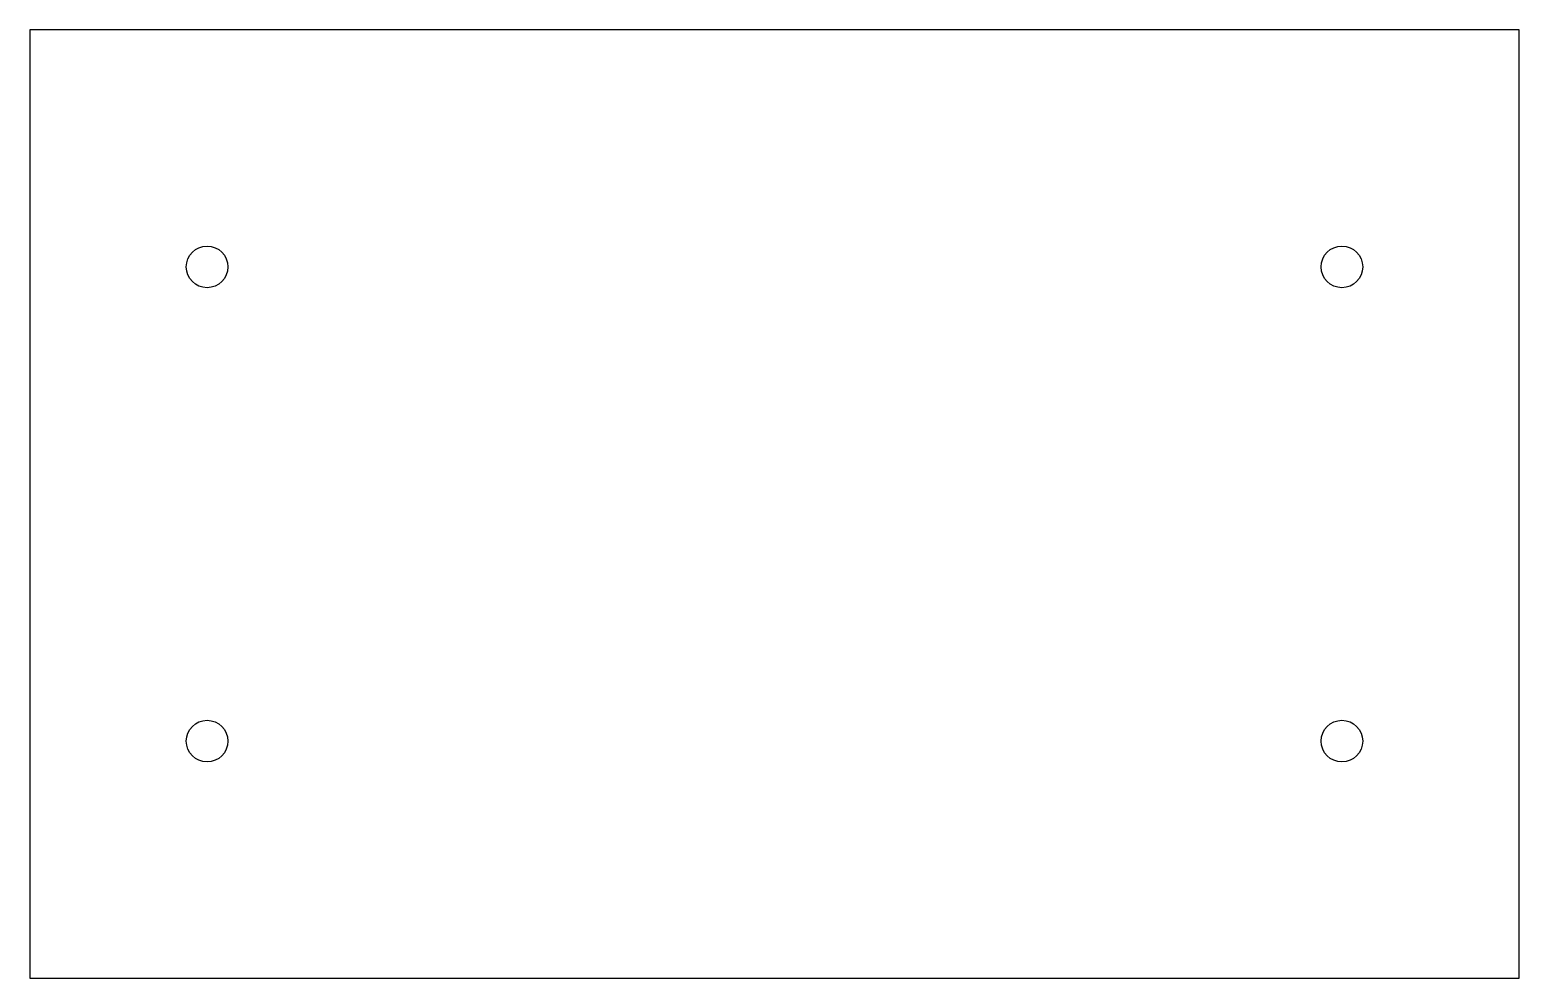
# Model space of a CAD drawing. Header units: millimetres. Extents: x -133 to 35, y 5 to 112.
import ezdxf

# ---------------------------------------------------------------- set-up
doc = ezdxf.new("R2010")
doc.units = ezdxf.units.MM
doc.layers.get('0').update_dxf_attribs({"linetype": 'CONTINUOUS'})

msp = doc.modelspace()

# ---------------------------------------------------------------- linework, layer by layer
msp.add_lwpolyline([(34.5, 5), (34.5, 112), (-133.5, 112), (-133.5, 5)], close=True)
for centre in [(-113.5, 85.25), (14.5, 85.25), (-113.5, 31.75), (14.5, 31.75)]:
    msp.add_circle(centre, 2.35)

doc.saveas('drawing.dxf')
